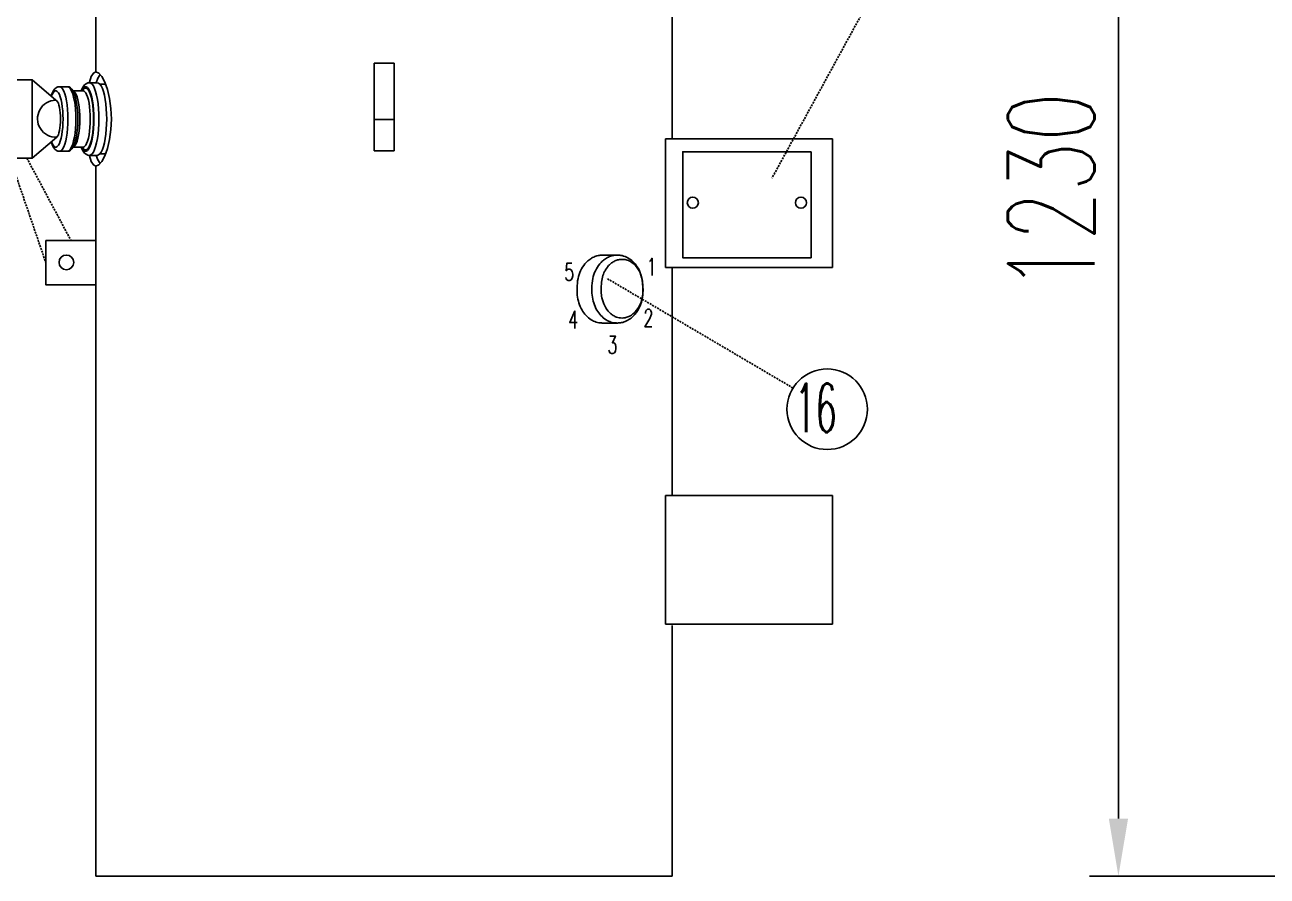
# Model space of a CAD drawing. Extents: x 4438 to 384502, y -178203 to -21188.
# Drawn here: x 381029 to 381675, y -173035 to -172592 of the extents above; entities that cross this region are included whole.
import ezdxf

# ---------------------------------------------------------------- set-up
doc = ezdxf.new("R2010")
doc.units = 0
doc.header["$LTSCALE"] = 8
doc.header["$MEASUREMENT"] = 0
doc.linetypes.add('HIDDEN', pattern=[0.375, 0.25, -0.125])
doc.layers.get('0').update_dxf_attribs({"linetype": 'CONTINUOUS'})
doc.layers.get('DEFPOINTS').update_dxf_attribs({"linetype": 'CONTINUOUS'})
doc.layers.add('PL', color=5, linetype='CONTINUOUS')
doc.styles.add('DFT', font='simplex', dxfattribs={"width": 0.67, "bigfont": 'dft'})
doc.styles.get("Standard").update_dxf_attribs({"font": 'txt.shx', "width": 0.5, "bigfont": 'intecad.shx'})
doc.dimstyles.new('INTE$0', dxfattribs={"dimscale": 5, "dimtxt": 4, "dimasz": 3, "dimexe": 3, "dimexo": 0, "dimgap": 1, "dimtad": 1, "dimdec": 3, "dimdsep": 46, "dimtxsty": 'DFT', "dimcen": 0, "dimclrd": 3, "dimclre": 3, "dimclrt": 6, "dimadec": 0, "dimazin": 0, "dimtfac": 1, "dimtdec": 3, "dimtix": 1, "dimtmove": 1, "dimatfit": 0, "dimfxl": 1, "dimtolj": 1, "dimtzin": 0, "dimarcsym": 0})

# ---------------------------------------------------------------- blocks, each defined once
blk = doc.blocks.new('*D19')
at = {"color": 3, "lineweight": -2, "transparency": 16777216}
for p, q in [((381859.58, -172322.17), (381582.87, -172322.17)), ((381597.87, -172352.17), (381597.87, -173004.6)), ((381820.31, -173034.6), (381582.87, -173034.6))]:
    blk.add_line(p, q, dxfattribs=at)
at = {"color": 3, "transparency": 16777216}
for points in [[(381592.87, -172352.17), (381602.87, -172352.17), (381597.87, -172322.17)], [(381592.87, -173004.6), (381602.87, -173004.6), (381597.87, -173034.6)]]:
    blk.add_solid(points, dxfattribs=at)
at = {"layer": 'DEFPOINTS', "color": 0, "transparency": 16777216}
for p in [(381859.58, -172322.17), (381597.87, -173034.6), (381820.31, -173034.6)]:
    blk.add_point(p, dxfattribs=at)
at = {"color": 6, "transparency": 16777216, "insert": (381562.87, -172678.38), "char_height": 45, "attachment_point": 5, "rotation": 90, "style": 'DFT'}
blk.add_mtext('\\A1;1230', dxfattribs=at)

msp = doc.modelspace()

# ---------------------------------------------------------------- linework, layer by layer
at = {"color": 7, "linetype": 'HIDDEN', "ltscale": 0.5}
for p, q in [((381021.348, -172660.955), (381039.997, -172715.326)), ((381030.148, -172660.955), (381053.048, -172703.782))]:
    msp.add_line(p, q, dxfattribs=at)
at = {"color": 1}
msp.add_circle((381446.397, -172791.658), 20.944, dxfattribs=at)
at = {"layer": 'PL', "color": 1, "linetype": 'HIDDEN', "ltscale": 0.5}
for p, q in [((381491.904, -172535.63), (381417.671, -172671.408)), ((381428.598, -172780.62), (381331.545, -172723.409))]:
    msp.add_line(p, q, dxfattribs=at)
at = {"layer": 'PL', "color": 7, "ltscale": 0.5}
for p, q in [((381066.1, -172577.023), (381066.1, -172616.139)), ((381365.735, -172577.023), (381365.735, -172616.139)), ((381365.735, -172598.836), (381365.735, -172650.908)), ((381221.14, -172611.548), (381210.695, -172611.548)), ((381210.695, -172611.548), (381210.695, -172657.244)), ((381221.14, -172611.548), (381221.14, -172657.244)), ((381032.857, -172620.331), (381045.135, -172630.842)), ((381032.857, -172620.331), (381045.135, -172630.842)), ((381047.164, -172623.84), (381051.265, -172623.84)), ((381047.164, -172623.84), (381051.265, -172623.84)), ((381062.719, -172621.74), (381066.776, -172621.74)), ((381062.719, -172621.74), (381066.776, -172621.74)), ((381066.986, -172619.422), (381066.205, -172621.74)), ((381066.986, -172619.422), (381066.205, -172621.74)), ((381068.21, -172617.463), (381066.986, -172619.422)), ((381068.21, -172617.463), (381066.986, -172619.422)), ((381068.077, -172622.44), (381070.158, -172622.44)), ((381068.077, -172622.44), (381070.158, -172622.44)), ((381054.118, -172625.94), (381059.337, -172625.94)), ((381054.118, -172625.94), (381059.337, -172625.94)), ((381059.337, -172625.94), (381059.43, -172625.925)), ((381059.337, -172625.94), (381059.43, -172625.925)), ((381059.622, -172625.982), (381059.337, -172625.94)), ((381059.622, -172625.982), (381059.337, -172625.94)), ((381067.169, -172632.79), (381066.834, -172630.423)), ((381067.169, -172632.79), (381066.834, -172630.423)), ((381221.14, -172640.924), (381210.695, -172640.924)), ((381067.169, -172648.496), (381066.834, -172650.863)), ((381067.169, -172648.496), (381066.834, -172650.863)), ((381032.857, -172660.955), (381045.758, -172650.145)), ((381032.857, -172660.955), (381045.758, -172650.145)), ((381054.116, -172655.346), (381059.337, -172655.346)), ((381054.116, -172655.346), (381059.337, -172655.346)), ((381059.622, -172655.305), (381059.337, -172655.346)), ((381059.622, -172655.305), (381059.337, -172655.346)), ((381362.251, -172650.908), (381362.251, -172717.885)), ((381449.118, -172650.908), (381362.251, -172650.908)), ((381449.118, -172717.885), (381449.118, -172650.908)), ((381449.118, -172717.885), (381449.118, -172650.908)), ((381047.164, -172657.446), (381051.265, -172657.446)), ((381047.164, -172657.446), (381051.265, -172657.446)), ((381062.719, -172659.547), (381066.776, -172659.547)), ((381062.719, -172659.547), (381066.776, -172659.547)), ((381068.077, -172658.846), (381070.158, -172658.846)), ((381068.077, -172658.846), (381070.158, -172658.846)), ((381210.695, -172657.244), (381221.14, -172657.244)), ((381066.1, -172665.148), (381066.1, -172692.274)), ((381066.1, -172692.274), (381066.1, -172850.808)), ((381329.592, -172711.448), (381337.29, -172711.448)), ((381362.251, -172717.885), (381449.118, -172717.885)), ((381365.69, -172717.885), (381449.118, -172717.885)), ((381365.735, -172717.885), (381365.735, -172836.585)), ((381365.735, -172717.885), (381365.735, -172836.585)), ((381329.592, -172746.795), (381337.29, -172746.795)), ((381066.1, -172813.101), (381066.1, -172926.481)), ((381362.251, -172836.585), (381362.251, -172903.562)), ((381449.118, -172836.585), (381362.251, -172836.585)), ((381449.118, -172903.562), (381449.118, -172836.585)), ((381449.118, -172903.562), (381449.118, -172836.585)), ((381362.251, -172903.562), (381449.118, -172903.562)), ((381365.69, -172903.562), (381449.118, -172903.562)), ((381365.735, -172904.13), (381365.735, -173034.602)), ((381066.1, -172926.481), (381066.1, -173034.602)), ((381365.735, -173034.602), (381066.1, -173034.602))]:
    msp.add_line(p, q, dxfattribs=at)
for points in [[(381062.754, -172621.745), (381062.798, -172621.478), (381063.667, -172618.555), (381064.776, -172616.749), (381066.1, -172616.139)], [(381062.754, -172621.745), (381062.798, -172621.478), (381063.667, -172618.555), (381064.776, -172616.749), (381066.1, -172616.139)], [(381066.1, -172616.139), (381067.588, -172616.749), (381069.159, -172618.555), (381070.702, -172621.478)], [(381066.1, -172616.139), (381067.588, -172616.749), (381069.159, -172618.555), (381070.702, -172621.478)], [(381047.164, -172623.84), (381046.325, -172623.956), (381045.505, -172624.311), (381044.744, -172624.906), (381044.067, -172625.731), (381043.451, -172626.822), (381042.867, -172628.279), (381042.71, -172628.825)], [(381047.164, -172623.84), (381046.325, -172623.956), (381045.505, -172624.311), (381044.744, -172624.906), (381044.067, -172625.731), (381043.451, -172626.822), (381042.867, -172628.279), (381042.71, -172628.825)], [(381051.513, -172640.643), (381051.465, -172638.139), (381051.32, -172635.69), (381051.083, -172633.353), (381050.758, -172631.178), (381050.352, -172629.214), (381049.876, -172627.506), (381049.339, -172626.091), (381048.753, -172625.002), (381048.132, -172624.261), (381047.489, -172623.887), (381047.164, -172623.84)], [(381051.513, -172640.643), (381051.465, -172638.139), (381051.32, -172635.69), (381051.083, -172633.353), (381050.758, -172631.178), (381050.352, -172629.214), (381049.876, -172627.506), (381049.339, -172626.091), (381048.753, -172625.002), (381048.132, -172624.261), (381047.489, -172623.887), (381047.164, -172623.84)], [(381052.233, -172624.261), (381051.59, -172623.887), (381051.265, -172623.84)], [(381054.258, -172626.159), (381053.592, -172625.121), (381052.87, -172624.406), (381052.08, -172623.979), (381051.265, -172623.84)], [(381052.233, -172624.261), (381051.59, -172623.887), (381051.265, -172623.84)], [(381054.258, -172626.159), (381053.592, -172625.121), (381052.87, -172624.406), (381052.08, -172623.979), (381051.265, -172623.84)], [(381062.719, -172621.74), (381061.81, -172621.869), (381060.92, -172622.269), (381060.096, -172622.939), (381059.355, -172623.878), (381058.667, -172625.144), (381058.361, -172625.94)], [(381062.719, -172621.74), (381061.81, -172621.869), (381060.92, -172622.269), (381060.096, -172622.939), (381059.355, -172623.878), (381058.667, -172625.144), (381058.361, -172625.94)], [(381066.834, -172630.423), (381066.416, -172628.264), (381065.923, -172626.357), (381065.364, -172624.741), (381064.751, -172623.448), (381064.097, -172622.505), (381063.415, -172621.932), (381062.719, -172621.74)], [(381066.834, -172630.423), (381066.416, -172628.264), (381065.923, -172626.357), (381065.364, -172624.741), (381064.751, -172623.448), (381064.097, -172622.505), (381063.415, -172621.932), (381062.719, -172621.74)], [(381069.98, -172626.357), (381069.421, -172624.741), (381068.809, -172623.448), (381068.155, -172622.505), (381067.472, -172621.932), (381066.776, -172621.74)], [(381069.98, -172626.357), (381069.421, -172624.741), (381068.809, -172623.448), (381068.155, -172622.505), (381067.472, -172621.932), (381066.776, -172621.74)], [(381071.205, -172622.896), (381070.51, -172622.491), (381070.158, -172622.44)], [(381071.205, -172622.896), (381070.51, -172622.491), (381070.158, -172622.44)], [(381070.702, -172621.478), (381072.085, -172625.374), (381073.18, -172630.034), (381073.88, -172635.21), (381074.121, -172640.643)], [(381070.702, -172621.478), (381072.085, -172625.374), (381073.18, -172630.034), (381073.88, -172635.21), (381074.121, -172640.643)], [(381048.941, -172640.643), (381048.898, -172638.452), (381048.772, -172636.309), (381048.564, -172634.264), (381048.28, -172632.361), (381047.925, -172630.643), (381047.508, -172629.148), (381047.038, -172627.91), (381046.526, -172626.957), (381045.982, -172626.309), (381045.42, -172625.982), (381044.851, -172625.982), (381044.289, -172626.309), (381043.745, -172626.957), (381043.233, -172627.91), (381042.842, -172628.939)], [(381048.941, -172640.643), (381048.898, -172638.452), (381048.772, -172636.309), (381048.564, -172634.264), (381048.28, -172632.361), (381047.925, -172630.643), (381047.508, -172629.148), (381047.038, -172627.91), (381046.526, -172626.957), (381045.982, -172626.309), (381045.42, -172625.982), (381044.851, -172625.982), (381044.289, -172626.309), (381043.745, -172626.957), (381043.233, -172627.91), (381042.842, -172628.939)], [(381055.614, -172640.643), (381055.565, -172638.139), (381055.421, -172635.69), (381055.183, -172633.353), (381054.858, -172631.178), (381054.453, -172629.214), (381053.976, -172627.506), (381053.439, -172626.091), (381052.854, -172625.002), (381052.233, -172624.261)], [(381055.614, -172640.643), (381055.565, -172638.139), (381055.421, -172635.69), (381055.183, -172633.353), (381054.858, -172631.178), (381054.453, -172629.214), (381053.976, -172627.506), (381053.439, -172626.091), (381052.854, -172625.002), (381052.233, -172624.261)], [(381057.689, -172640.643), (381057.647, -172638.452), (381057.52, -172636.309), (381057.313, -172634.264), (381057.028, -172632.361), (381056.674, -172630.643), (381056.257, -172629.148), (381055.787, -172627.91), (381055.274, -172626.957), (381054.731, -172626.309), (381054.168, -172625.982), (381054.141, -172625.978)], [(381057.689, -172640.643), (381057.647, -172638.452), (381057.52, -172636.309), (381057.313, -172634.264), (381057.028, -172632.361), (381056.674, -172630.643), (381056.257, -172629.148), (381055.787, -172627.91), (381055.274, -172626.957), (381054.731, -172626.309), (381054.168, -172625.982), (381054.141, -172625.978)], [(381056.652, -172640.643), (381056.602, -172638.191), (381056.454, -172635.791), (381056.209, -172633.493), (381055.868, -172631.341), (381055.432, -172629.374), (381054.894, -172627.619), (381054.258, -172626.159)], [(381056.652, -172640.643), (381056.602, -172638.191), (381056.454, -172635.791), (381056.209, -172633.493), (381055.868, -172631.341), (381055.432, -172629.374), (381054.894, -172627.619), (381054.258, -172626.159)], [(381065.039, -172640.643), (381064.99, -172638.139), (381064.846, -172635.69), (381064.608, -172633.353), (381064.283, -172631.178), (381063.878, -172629.214), (381063.401, -172627.506), (381062.864, -172626.091), (381062.279, -172625.002), (381061.657, -172624.261), (381061.015, -172623.887), (381060.365, -172623.887), (381059.722, -172624.261), (381059.101, -172625.002), (381058.596, -172625.94)], [(381065.039, -172640.643), (381064.99, -172638.139), (381064.846, -172635.69), (381064.608, -172633.353), (381064.283, -172631.178), (381063.878, -172629.214), (381063.401, -172627.506), (381062.864, -172626.091), (381062.279, -172625.002), (381061.657, -172624.261), (381061.015, -172623.887), (381060.365, -172623.887), (381059.722, -172624.261), (381059.101, -172625.002), (381058.596, -172625.94)], [(381064.858, -172640.643), (381064.811, -172638.243), (381064.672, -172635.897), (381064.445, -172633.656), (381064.133, -172631.572), (381063.745, -172629.69), (381063.288, -172628.053), (381062.774, -172626.698), (381062.212, -172625.653), (381061.617, -172624.944), (381061.001, -172624.585), (381060.378, -172624.585), (381059.762, -172624.944), (381059.167, -172625.653), (381059.013, -172625.94)], [(381064.858, -172640.643), (381064.811, -172638.243), (381064.672, -172635.897), (381064.445, -172633.656), (381064.133, -172631.572), (381063.745, -172629.69), (381063.288, -172628.053), (381062.774, -172626.698), (381062.212, -172625.653), (381061.617, -172624.944), (381061.001, -172624.585), (381060.378, -172624.585), (381059.762, -172624.944), (381059.167, -172625.653), (381059.013, -172625.94)], [(381063.143, -172640.643), (381063.1, -172638.452), (381062.973, -172636.309), (381062.766, -172634.264), (381062.481, -172632.361), (381062.127, -172630.643), (381061.71, -172629.148), (381061.24, -172627.91), (381060.727, -172626.957), (381060.184, -172626.309), (381059.622, -172625.982)], [(381063.143, -172640.643), (381063.1, -172638.452), (381062.973, -172636.309), (381062.766, -172634.264), (381062.481, -172632.361), (381062.127, -172630.643), (381061.71, -172629.148), (381061.24, -172627.91), (381060.727, -172626.957), (381060.184, -172626.309), (381059.622, -172625.982)], [(381071.669, -172640.643), (381071.619, -172637.953), (381071.471, -172635.317), (381071.227, -172632.79), (381070.892, -172630.423), (381070.474, -172628.264), (381069.98, -172626.357)], [(381071.669, -172640.643), (381071.619, -172637.953), (381071.471, -172635.317), (381071.227, -172632.79), (381070.892, -172630.423), (381070.474, -172628.264), (381069.98, -172626.357)], [(381047.672, -172640.643), (381047.638, -172639.03), (381047.535, -172637.46), (381047.367, -172635.978), (381047.137, -172634.623), (381046.854, -172633.432), (381046.523, -172632.437), (381046.155, -172631.667), (381045.758, -172631.141), (381045.345, -172630.875), (381045.135, -172630.842)], [(381047.672, -172640.643), (381047.638, -172639.03), (381047.535, -172637.46), (381047.367, -172635.978), (381047.137, -172634.623), (381046.854, -172633.432), (381046.523, -172632.437), (381046.155, -172631.667), (381045.758, -172631.141), (381045.345, -172630.875), (381045.135, -172630.842)], [(381067.611, -172640.643), (381067.561, -172637.953), (381067.413, -172635.317), (381067.169, -172632.79)], [(381067.611, -172640.643), (381067.561, -172637.953), (381067.413, -172635.317), (381067.169, -172632.79)], [(381048.941, -172640.643), (381048.898, -172642.834), (381048.772, -172644.977), (381048.564, -172647.022), (381048.28, -172648.925), (381047.925, -172650.644), (381047.508, -172652.138), (381047.038, -172653.376), (381046.526, -172654.329), (381045.982, -172654.977), (381045.42, -172655.305), (381044.851, -172655.305), (381044.289, -172654.977), (381043.745, -172654.329), (381043.233, -172653.376), (381042.912, -172652.53)], [(381048.941, -172640.643), (381048.898, -172642.834), (381048.772, -172644.977), (381048.564, -172647.022), (381048.28, -172648.925), (381047.925, -172650.644), (381047.508, -172652.138), (381047.038, -172653.376), (381046.526, -172654.329), (381045.982, -172654.977), (381045.42, -172655.305), (381044.851, -172655.305), (381044.289, -172654.977), (381043.745, -172654.329), (381043.233, -172653.376), (381042.912, -172652.53)], [(381045.758, -172650.145), (381046.155, -172649.619), (381046.523, -172648.849), (381046.854, -172647.855), (381047.137, -172646.664), (381047.367, -172645.308), (381047.535, -172643.826), (381047.638, -172642.256), (381047.672, -172640.643)], [(381045.758, -172650.145), (381046.155, -172649.619), (381046.523, -172648.849), (381046.854, -172647.855), (381047.137, -172646.664), (381047.367, -172645.308), (381047.535, -172643.826), (381047.638, -172642.256), (381047.672, -172640.643)], [(381051.513, -172640.643), (381051.465, -172643.147), (381051.32, -172645.596), (381051.083, -172647.934), (381050.758, -172650.109), (381050.352, -172652.072), (381049.876, -172653.78), (381049.339, -172655.195), (381048.753, -172656.285), (381048.132, -172657.025), (381047.489, -172657.399), (381047.164, -172657.446)], [(381051.513, -172640.643), (381051.465, -172643.147), (381051.32, -172645.596), (381051.083, -172647.934), (381050.758, -172650.109), (381050.352, -172652.072), (381049.876, -172653.78), (381049.339, -172655.195), (381048.753, -172656.285), (381048.132, -172657.025), (381047.489, -172657.399), (381047.164, -172657.446)], [(381055.614, -172640.643), (381055.565, -172643.147), (381055.421, -172645.596), (381055.183, -172647.934), (381054.858, -172650.109), (381054.453, -172652.072), (381053.976, -172653.78), (381053.439, -172655.195), (381052.854, -172656.285), (381052.233, -172657.025)], [(381055.614, -172640.643), (381055.565, -172643.147), (381055.421, -172645.596), (381055.183, -172647.934), (381054.858, -172650.109), (381054.453, -172652.072), (381053.976, -172653.78), (381053.439, -172655.195), (381052.854, -172656.285), (381052.233, -172657.025)], [(381053.602, -172656.152), (381054.271, -172655.102), (381054.907, -172653.631), (381055.442, -172651.876), (381055.874, -172649.912), (381056.212, -172647.766), (381056.455, -172645.475), (381056.602, -172643.084), (381056.652, -172640.643)], [(381053.602, -172656.152), (381054.271, -172655.102), (381054.907, -172653.631), (381055.442, -172651.876), (381055.874, -172649.912), (381056.212, -172647.766), (381056.455, -172645.475), (381056.602, -172643.084), (381056.652, -172640.643)], [(381057.689, -172640.643), (381057.647, -172642.834), (381057.52, -172644.977), (381057.313, -172647.022), (381057.028, -172648.925), (381056.674, -172650.644), (381056.257, -172652.138), (381055.787, -172653.376), (381055.274, -172654.329), (381054.731, -172654.977), (381054.168, -172655.305), (381054.139, -172655.309)], [(381057.689, -172640.643), (381057.647, -172642.834), (381057.52, -172644.977), (381057.313, -172647.022), (381057.028, -172648.925), (381056.674, -172650.644), (381056.257, -172652.138), (381055.787, -172653.376), (381055.274, -172654.329), (381054.731, -172654.977), (381054.168, -172655.305), (381054.139, -172655.309)], [(381065.039, -172640.643), (381064.99, -172643.147), (381064.846, -172645.596), (381064.608, -172647.934), (381064.283, -172650.109), (381063.878, -172652.072), (381063.401, -172653.78), (381062.864, -172655.195), (381062.279, -172656.285), (381061.657, -172657.025), (381061.015, -172657.399), (381060.365, -172657.399), (381059.722, -172657.025), (381059.101, -172656.285), (381058.596, -172655.346)], [(381065.039, -172640.643), (381064.99, -172643.147), (381064.846, -172645.596), (381064.608, -172647.934), (381064.283, -172650.109), (381063.878, -172652.072), (381063.401, -172653.78), (381062.864, -172655.195), (381062.279, -172656.285), (381061.657, -172657.025), (381061.015, -172657.399), (381060.365, -172657.399), (381059.722, -172657.025), (381059.101, -172656.285), (381058.596, -172655.346)], [(381064.858, -172640.643), (381064.811, -172643.043), (381064.672, -172645.39), (381064.445, -172647.63), (381064.133, -172649.714), (381063.745, -172651.596), (381063.288, -172653.233), (381062.774, -172654.589), (381062.212, -172655.633), (381061.617, -172656.342), (381061.001, -172656.701), (381060.378, -172656.701), (381059.762, -172656.342), (381059.167, -172655.633), (381059.013, -172655.346)], [(381064.858, -172640.643), (381064.811, -172643.043), (381064.672, -172645.39), (381064.445, -172647.63), (381064.133, -172649.714), (381063.745, -172651.596), (381063.288, -172653.233), (381062.774, -172654.589), (381062.212, -172655.633), (381061.617, -172656.342), (381061.001, -172656.701), (381060.378, -172656.701), (381059.762, -172656.342), (381059.167, -172655.633), (381059.013, -172655.346)], [(381063.143, -172640.643), (381063.1, -172642.834), (381062.973, -172644.977), (381062.766, -172647.022), (381062.481, -172648.925), (381062.127, -172650.644), (381061.71, -172652.138), (381061.24, -172653.376), (381060.727, -172654.329), (381060.184, -172654.977), (381059.622, -172655.305)], [(381063.143, -172640.643), (381063.1, -172642.834), (381062.973, -172644.977), (381062.766, -172647.022), (381062.481, -172648.925), (381062.127, -172650.644), (381061.71, -172652.138), (381061.24, -172653.376), (381060.727, -172654.329), (381060.184, -172654.977), (381059.622, -172655.305)], [(381067.611, -172640.643), (381067.561, -172643.333), (381067.413, -172645.969), (381067.169, -172648.496)], [(381067.611, -172640.643), (381067.561, -172643.333), (381067.413, -172645.969), (381067.169, -172648.496)], [(381071.669, -172640.643), (381071.619, -172643.333), (381071.471, -172645.969), (381071.227, -172648.496), (381070.892, -172650.863), (381070.474, -172653.022), (381069.98, -172654.929)], [(381071.669, -172640.643), (381071.619, -172643.333), (381071.471, -172645.969), (381071.227, -172648.496), (381070.892, -172650.863), (381070.474, -172653.022), (381069.98, -172654.929)], [(381074.121, -172640.643), (381073.88, -172646.076), (381073.18, -172651.252), (381072.085, -172655.913)], [(381074.121, -172640.643), (381073.88, -172646.076), (381073.18, -172651.252), (381072.085, -172655.913)], [(381042.767, -172652.652), (381042.893, -172653.082), (381043.474, -172654.514), (381044.088, -172655.586), (381044.762, -172656.398), (381045.515, -172656.982), (381046.326, -172657.331), (381047.164, -172657.446)], [(381042.767, -172652.652), (381042.893, -172653.082), (381043.474, -172654.514), (381044.088, -172655.586), (381044.762, -172656.398), (381045.515, -172656.982), (381046.326, -172657.331), (381047.164, -172657.446)], [(381051.265, -172657.446), (381052.081, -172657.307), (381052.877, -172656.875), (381053.602, -172656.152)], [(381051.265, -172657.446), (381052.081, -172657.307), (381052.877, -172656.875), (381053.602, -172656.152)], [(381058.361, -172655.346), (381058.691, -172656.193), (381059.375, -172657.439), (381060.113, -172658.364), (381060.931, -172659.024), (381061.812, -172659.417), (381062.719, -172659.547)], [(381058.361, -172655.346), (381058.691, -172656.193), (381059.375, -172657.439), (381060.113, -172658.364), (381060.931, -172659.024), (381061.812, -172659.417), (381062.719, -172659.547)], [(381059.341, -172655.297), (381059.429, -172655.361), (381059.337, -172655.346)], [(381059.341, -172655.297), (381059.429, -172655.361), (381059.337, -172655.346)], [(381066.834, -172650.863), (381066.416, -172653.022), (381065.923, -172654.929), (381065.364, -172656.546), (381064.751, -172657.838), (381064.097, -172658.781), (381063.415, -172659.354), (381062.719, -172659.547)], [(381066.834, -172650.863), (381066.416, -172653.022), (381065.923, -172654.929), (381065.364, -172656.546), (381064.751, -172657.838), (381064.097, -172658.781), (381063.415, -172659.354), (381062.719, -172659.547)], [(381072.085, -172655.913), (381070.702, -172659.808), (381069.159, -172662.732), (381067.588, -172664.538), (381066.1, -172665.148)], [(381072.085, -172655.913), (381070.702, -172659.808), (381069.159, -172662.732), (381067.588, -172664.538), (381066.1, -172665.148)], [(381069.98, -172654.929), (381069.421, -172656.546), (381068.809, -172657.838), (381068.155, -172658.781), (381067.472, -172659.354), (381066.776, -172659.547)], [(381069.98, -172654.929), (381069.421, -172656.546), (381068.809, -172657.838), (381068.155, -172658.781), (381067.472, -172659.354), (381066.776, -172659.547)], [(381052.233, -172657.025), (381051.59, -172657.399), (381051.265, -172657.446)], [(381052.233, -172657.025), (381051.59, -172657.399), (381051.265, -172657.446)], [(381066.1, -172665.148), (381064.776, -172664.538), (381063.667, -172662.732), (381062.798, -172659.808), (381062.754, -172659.541)], [(381066.1, -172665.148), (381064.776, -172664.538), (381063.667, -172662.732), (381062.798, -172659.808), (381062.754, -172659.541)], [(381066.205, -172659.547), (381066.986, -172661.865), (381068.21, -172663.823)], [(381066.205, -172659.547), (381066.986, -172661.865), (381068.21, -172663.823)], [(381070.158, -172658.846), (381070.51, -172658.796), (381071.205, -172658.39)], [(381070.158, -172658.846), (381070.51, -172658.796), (381071.205, -172658.39)]]:
    msp.add_lwpolyline(points, dxfattribs=at)
msp.add_lwpolyline([(380993.696, -172625.815), (380993.696, -172655.471, 0.4142136), (380999.179, -172660.955), (381032.857, -172660.955), (381032.857, -172620.331), (380999.179, -172620.331, 0.4142136)], format="xyb", close=True, dxfattribs=at)
for points in [[(381437.984, -172657.693), (381371.237, -172657.693), (381371.237, -172712.869), (381437.984, -172712.869)], [(381039.997, -172703.782), (381066.1, -172703.782), (381066.1, -172726.87), (381039.997, -172726.87)]]:
    msp.add_lwpolyline(points, close=True, dxfattribs=at)
for centre, radius in [((381376.49, -172684.182), 2.892), ((381432.731, -172684.182), 2.892), ((381050.72, -172715.27), 3.843)]:
    msp.add_circle(centre, radius, dxfattribs=at)
msp.add_arc((381045.347, -172640.496), 9.657, 91.253347, 272.442329, dxfattribs=at)
msp.add_arc((381045.347, -172640.496), 9.657, 91.253347, 272.442329, dxfattribs=at)
for points, knots in [([(381329.597, -172711.448), (381328.797, -172711.447), (381327.997, -172711.536), (381326.435, -172711.886), (381325.673, -172712.146), (381324.227, -172712.813), (381323.541, -172713.219), (381322.262, -172714.145), (381321.668, -172714.666), (381320.149, -172716.239), (381319.326, -172717.387), (381317.974, -172719.861), (381317.445, -172721.191), (381316.33, -172725.184), (381316.117, -172729.65), (381316.725, -172735.089), (381317.544, -172737.734), (381319.477, -172741.051), (381320.17, -172741.997), (381321.764, -172743.699), (381322.665, -172744.453), (381324.467, -172745.567), (381325.333, -172745.974), (381327.153, -172746.559), (381328.105, -172746.735), (381329.242, -172746.791), (381329.417, -172746.795), (381329.592, -172746.795), (381329.592, -172746.795), (381329.592, -172746.795), (381329.592, -172746.795)], [3.1412345, 3.1412345, 3.1412345, 3.1412345, 3.2983391, 3.2983391, 3.456679, 3.456679, 3.615019, 3.615019, 3.7733589, 3.7733589, 4.0548305, 4.0548305, 4.336302, 4.336302, 4.8691366, 4.8691366, 5.4019711, 5.4019711, 5.6364312, 5.6364312, 5.8708913, 5.8708913, 6.059851, 6.059851, 6.2488108, 6.2488108, 6.2831853, 6.2831853, 6.2831853, 6.2831868, 6.2831868, 6.2831868, 6.2831868]), ([(381337.29, -172746.795), (381337.976, -172746.795), (381338.664, -172746.729), (381340.278, -172746.42), (381341.192, -172746.115), (381342.909, -172745.3), (381343.711, -172744.791), (381345.184, -172743.619), (381345.855, -172742.955), (381347.061, -172741.514), (381347.597, -172740.735), (381349.021, -172738.246), (381349.703, -172736.402), (381350.53, -172732.565), (381350.676, -172730.57), (381350.43, -172724.958), (381350.039, -172723.009), (381348.885, -172719.812), (381348.24, -172718.511), (381346.839, -172716.421), (381346.147, -172715.586), (381344.585, -172714.093), (381343.715, -172713.436), (381341.814, -172712.372), (381340.785, -172711.966), (381338.927, -172711.542), (381338.122, -172711.449), (381336.508, -172711.446), (381335.702, -172711.535), (381334.134, -172711.886), (381333.372, -172712.146), (381331.926, -172712.813), (381331.24, -172713.219), (381329.961, -172714.145), (381329.367, -172714.666), (381327.847, -172716.239), (381327.024, -172717.387), (381325.673, -172719.861), (381325.143, -172721.191), (381324.028, -172725.184), (381323.816, -172729.65), (381324.424, -172735.089), (381325.243, -172737.734), (381327.176, -172741.051), (381327.869, -172741.997), (381329.462, -172743.699), (381330.363, -172744.453), (381332.166, -172745.567), (381333.031, -172745.974), (381334.851, -172746.559), (381335.804, -172746.735), (381336.94, -172746.791), (381337.115, -172746.795), (381337.29, -172746.795)], [0, 0, 0, 0, 0.1347729, 0.1347729, 0.3237501, 0.3237501, 0.5127273, 0.5127273, 0.7017046, 0.7017046, 0.8906818, 0.8906818, 1.274711, 1.274711, 1.6587402, 1.6587402, 2.0427694, 2.0427694, 2.3299971, 2.3299971, 2.5472178, 2.5472178, 2.7644385, 2.7644385, 2.9816592, 2.9816592, 3.1399991, 3.1399991, 3.2983391, 3.2983391, 3.456679, 3.456679, 3.615019, 3.615019, 3.7733589, 3.7733589, 4.0548305, 4.0548305, 4.336302, 4.336302, 4.8691366, 4.8691366, 5.4019711, 5.4019711, 5.6364312, 5.6364312, 5.8708913, 5.8708913, 6.059851, 6.059851, 6.2488108, 6.2488108, 6.2831853, 6.2831853, 6.2831853, 6.2831853]), ([(381339.693, -172744.185), (381340.214, -172744.185), (381340.74, -172744.135), (381341.915, -172743.915), (381342.569, -172743.709), (381343.814, -172743.16), (381344.409, -172742.814), (381345.529, -172742.003), (381346.052, -172741.538), (381347.593, -172739.902), (381348.459, -172738.545), (381349.768, -172735.555), (381350.21, -172733.919), (381350.646, -172730.552), (381350.64, -172728.821), (381350.18, -172723.79), (381349.725, -172722.158), (381348.394, -172719.183), (381347.517, -172717.837), (381345.794, -172716.045), (381345.065, -172715.452), (381343.489, -172714.498), (381342.638, -172714.135), (381341.166, -172713.766), (381340.556, -172713.68), (381339.428, -172713.646), (381338.903, -172713.679), (381338.058, -172713.811), (381337.732, -172713.882), (381337.086, -172714.062), (381336.767, -172714.171), (381335.833, -172714.549), (381335.236, -172714.872), (381334.109, -172715.637), (381333.58, -172716.079), (381332.598, -172717.063), (381332.146, -172717.604), (381331.322, -172718.768), (381330.951, -172719.391), (381329.747, -172721.791), (381329.175, -172723.769), (381328.691, -172729.518), (381328.778, -172731.622), (381329.502, -172735.128), (381329.999, -172736.576), (381331.343, -172739.209), (381332.189, -172740.393), (381333.789, -172741.955), (381334.439, -172742.464), (381335.666, -172743.203), (381336.223, -172743.469), (381337.726, -172744.009), (381338.713, -172744.185), (381339.693, -172744.185)], [0, 0, 0, 0, 0.1320214, 0.1320214, 0.3027296, 0.3027296, 0.4734379, 0.4734379, 0.6441462, 0.6441462, 1.0168204, 1.0168204, 1.3894946, 1.3894946, 1.7621688, 1.7621688, 2.134843, 2.134843, 2.5075172, 2.5075172, 2.7367977, 2.7367977, 2.9660782, 2.9660782, 3.1201397, 3.1201397, 3.2519293, 3.2519293, 3.336266, 3.336266, 3.4206028, 3.4206028, 3.5892762, 3.5892762, 3.7579497, 3.7579497, 3.9266232, 3.9266232, 4.0952967, 4.0952967, 4.5459527, 4.5459527, 4.9966087, 4.9966087, 5.3376008, 5.3376008, 5.6785929, 5.6785929, 5.8810678, 5.8810678, 6.0347744, 6.0347744, 6.2831853, 6.2831853, 6.2831853, 6.2831853])]:
    msp.add_open_spline(points, degree=3, knots=knots, dxfattribs=at)

# ---------------------------------------------------------------- texts
at = {"color": 3, "linetype": 'Continuous', "insert": (381451.27, -172778.277), "char_height": 25.3086, "width": 20.24686, "attachment_point": 3, "line_spacing_factor": 0.9}
msp.add_mtext('16', dxfattribs=at)
at = {"layer": 'PL', "color": 7, "ltscale": 0.5, "width": 0.67}
for s, p in [('1', (381352.462, -172722.132)), ('5', (381309.643, -172724.749)), ('2', (381350.793, -172748.695)), ('4', (381311.713, -172749.56)), ('3', (381332.127, -172762.659))]:
    msp.add_text(s, height=9.039, dxfattribs=at).set_placement(p)

# ---------------------------------------------------------------- dimensions: what is measured, and where the dimension line sits
at = {"color": 1}
dim = msp.add_linear_dim(base=(381597.874, -173034.602), p1=(381859.577, -172322.168), p2=(381820.311, -173034.602), angle=90, text='1230', dimstyle='INTE$0', override={"dimtxt": 9, "dimasz": 6, "dimgap": 2.5, "dimdec": 2, "dimtdec": 2}, dxfattribs=at)
dim.commit()
dim.dimension.update_dxf_attribs({"geometry": '*D19', "text_midpoint": (381562.874, -172678.385)})

doc.saveas('drawing.dxf')
